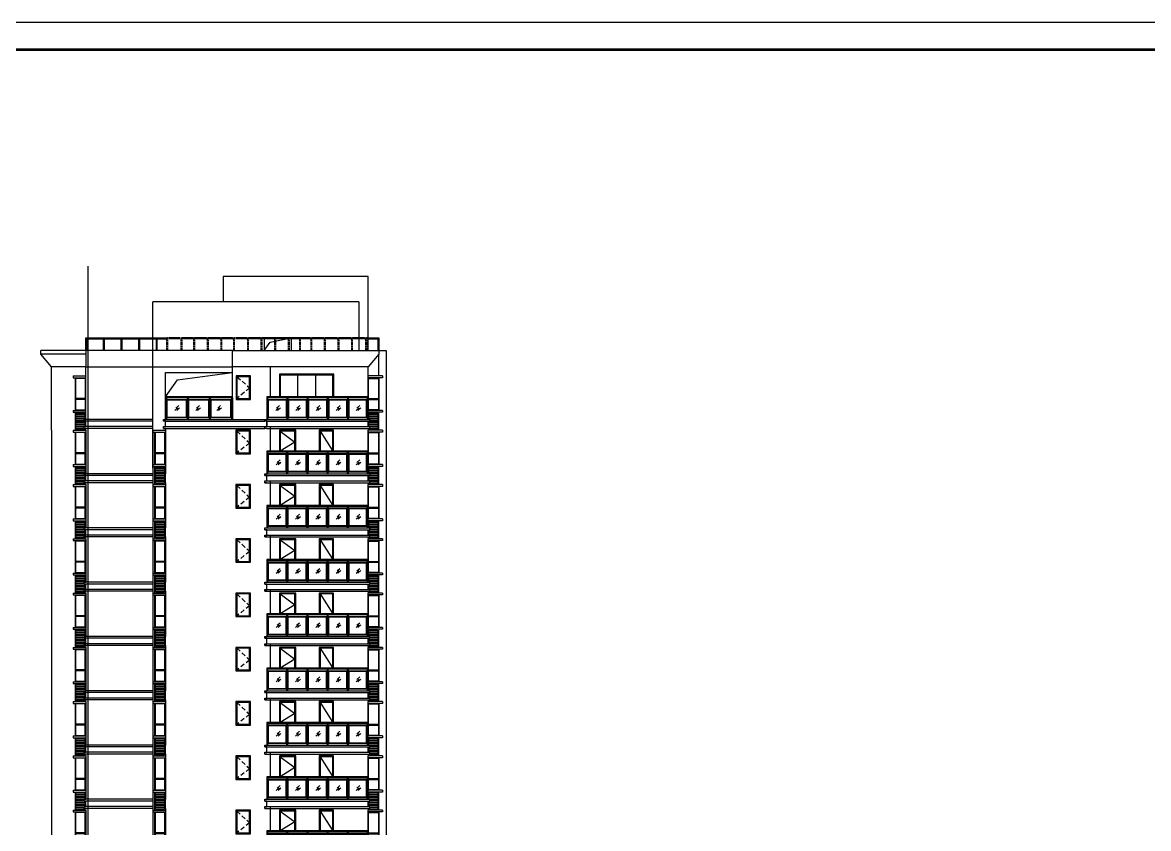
# Model space of a CAD drawing. Extents: x -737978 to 768813, y -372247 to 1140308.
# Drawn here: x -681041 to -618788, y -224060 to -179510 of the extents above; entities that cross this region are included whole.
import ezdxf

# ---------------------------------------------------------------- set-up
doc = ezdxf.new("R2010")
doc.units = 0
doc.header["$LTSCALE"] = 1000
doc.header["$MEASUREMENT"] = 0
doc.linetypes.add('( Hidden )', pattern=[0.375, 0.25, -0.125])
doc.linetypes.add('DASH', pattern=[0.35, 0.25, -0.1])
doc.layers.get('0').update_dxf_attribs({"linetype": 'CONTINUOUS'})
for name, color, linetype in [('A-COLS-HATH', 8, 'CONTINUOUS'), ('A-ELEV-IDEN', 4, 'CONTINUOUS'), ('A-ELEV-LIN-0.3', 155, 'CONTINUOUS'), ('A-ELEV-OTHER1', 253, 'CONTINUOUS'), ('A-ELEV-OTHER3', 63, 'CONTINUOUS'), ('BORDER', 7, 'CONTINUOUS'), ('PUB_TITLE', 4, 'CONTINUOUS'), ('门窗开启', 8, 'CONTINUOUS')]:
    doc.layers.add(name, color=color, linetype=linetype)
doc.layers.add('L-外墙', color=7, linetype='CONTINUOUS', lineweight=9)

# ---------------------------------------------------------------- blocks, each defined once
blk = doc.blocks.new('GJ1')
at = {"layer": 'A-COLS-HATH', "color": 251}
for points in [[(344841, -67340), (344906, -67340)], [(344841, -67390), (344906, -67390)], [(344991, -67340), (344925, -67340)], [(344991, -67390), (344925, -67390)]]:
    blk.add_lwpolyline(points, dxfattribs=at)
at = {"layer": 'A-COLS-HATH', "color": 251, "linetype": 'DASH', "ltscale": 0.3}
for points in [[(344891, -68040), (344891, -67390)], [(344941, -68040), (344941, -67390)]]:
    blk.add_lwpolyline(points, dxfattribs=at)
blk = doc.blocks.new('zz4')
at = {"layer": 'L-外墙'}
h = blk.add_hatch(dxfattribs=at)
h.set_pattern_fill('ANSI31', color=251, scale=40, angle=135)
h.set_pattern_definition([(180, (-43195.57, 13425.756), (-1e-14, -63.5), [])])
h.paths.add_polyline_path([(69567, -75660), (69067, -75660), (69067, -76560), (69567, -76560), (69567, -76510), (69517, -76510), (69517, -76410), (69567, -76410), (69567, -76110), (69517, -76110), (69517, -76010), (69567, -76010)])
h = blk.add_hatch(dxfattribs=at)
h.set_pattern_fill('ANSI31', color=44, scale=40, angle=135)
h.set_pattern_definition([(180, (-45595.57, 13425.756), (-1e-14, -63.5), [])])
h.paths.add_polyline_path([(73967, -75660), (73467, -75660), (73467, -76560), (73967, -76560), (73967, -76510), (73967, -76410), (73967, -76110), (73967, -76010)])
h = blk.add_hatch(dxfattribs=at)
h.set_pattern_fill('ANSI31', color=44, scale=40, angle=135)
h.set_pattern_definition([(180, (-59379.78, 13425.756), (-1e-14, -63.5), [])])
h.paths.add_polyline_path([(85267, -75660), (85767, -75660), (85767, -76560), (85267, -76560), (85267, -76510), (85317, -76510), (85317, -76410), (85267, -76410), (85267, -76110), (85317, -76110), (85317, -76010), (85267, -76010)])
at = {"color": 253}
blk.add_lwpolyline([(73317, -73610), (73317, -76610)], dxfattribs=at)
at = {"layer": 'A-ELEV-IDEN', "color": 251}
for points in [[(73317, -76010), (69618, -76010)], [(73317, -76110), (69618, -76110)], [(73317, -76410), (69618, -76410)], [(73317, -76510), (69618, -76510)]]:
    blk.add_lwpolyline(points, dxfattribs=at)
at = {"layer": 'A-ELEV-LIN-0.3', "color": 251}
for points in [[(67717, -73610), (67717, -76610)], [(68917, -73610), (68917, -73710)], [(68917, -73610), (69617, -73610)], [(68917, -73710), (69617, -73710)], [(69017, -73710), (69017, -75510)], [(69587, -73740), (69047, -73740), (69047, -75480), (69587, -75480)], [(69587, -74860), (69587, -73740)], [(69617, -73610), (69617, -76010)], [(69587, -74860), (69047, -74860)], [(69587, -74910), (69047, -74910)], [(69587, -75480), (69587, -74910)], [(68917, -75510), (69617, -75510)], [(68917, -75510), (68917, -75610)], [(68917, -75610), (69617, -75610)]]:
    blk.add_lwpolyline(points, dxfattribs=at)
at = {"layer": 'A-ELEV-LIN-0.3', "color": 44}
for points in [[(73317, -73610), (73317, -73710)], [(73317, -73610), (74017, -73610)], [(73317, -73710), (74017, -73710)], [(86016, -73610), (85217, -73610)], [(86016, -73710), (85217, -73710)], [(86016, -73610), (86016, -73710)], [(73317, -75510), (74017, -75510)], [(73317, -75510), (73317, -75610)], [(73317, -75610), (74017, -75610)], [(86016, -75510), (85217, -75510)], [(86016, -75610), (85217, -75610)], [(86016, -75510), (86016, -75610)]]:
    blk.add_lwpolyline(points, dxfattribs=at)
at = {"layer": 'A-ELEV-LIN-0.3'}
for points in [[(73417, -73710), (73417, -75510)], [(73987, -73740), (73447, -73740), (73447, -75480), (73987, -75480)], [(73987, -74860), (73987, -73740)], [(85247, -73740), (85787, -73740), (85787, -75480), (85247, -75480)], [(85247, -74860), (85247, -73740)], [(85817, -73710), (85817, -75510)], [(73987, -74860), (73447, -74860)], [(73987, -74910), (73447, -74910)], [(73987, -75480), (73987, -74910)], [(85247, -74860), (85787, -74860)], [(85247, -74910), (85787, -74910)], [(85247, -75480), (85247, -74910)]]:
    blk.add_lwpolyline(points, dxfattribs=at)
for points in [[(78717, -74910), (78717, -73610), (77917, -73610), (77917, -74910)], [(78667, -74860), (78667, -73660), (77967, -73660), (77967, -74860)]]:
    blk.add_lwpolyline(points, close=True, dxfattribs=at)
at = {"layer": 'A-ELEV-LIN-0.3', "color": 253}
for points in [[(81218, -74760), (81218, -73610), (80318, -73610), (80318, -74760)], [(81168, -74760), (81168, -73660), (80368, -73660), (80368, -74760)]]:
    blk.add_lwpolyline(points, dxfattribs=at)
for points in [[(83317, -74760), (83317, -73610), (82517, -73610), (82517, -74760)], [(83267, -74760), (83267, -73660), (82567, -73660), (82567, -74760)]]:
    blk.add_lwpolyline(points, close=True, dxfattribs=at)
at = {"layer": 'A-ELEV-OTHER1', "color": 0}
for points in [[(79817, -74760), (79817, -73410)], [(74017, -73510), (74017, -76010)], [(85217, -75610), (85217, -73610)], [(79517, -76010), (85317, -76010)], [(79617, -76510), (79517, -76510), (79517, -76410), (79617, -76410), (79617, -76110), (79517, -76110), (79517, -76010), (79617, -76010)], [(79517, -76110), (85217, -76110)], [(79517, -76110), (85317, -76110)], [(79517, -76410), (85317, -76410)], [(79517, -76510), (85317, -76510)], [(85217, -76510), (85317, -76510), (85317, -76410), (85217, -76410), (85217, -76110), (85317, -76110), (85317, -76010), (85217, -76010)], [(85217, -76110), (85217, -76410)], [(85317, -76010), (85317, -76110)], [(85317, -76510), (85317, -76410)]]:
    blk.add_lwpolyline(points, dxfattribs=at)
at = {"layer": 'A-ELEV-OTHER1', "color": 251}
for points in [[(86217, -73610), (86217, -76610)], [(69617, -76510), (69517, -76510), (69517, -76410), (69617, -76410), (69617, -76110), (69517, -76110), (69517, -76010), (69617, -76010)]]:
    blk.add_lwpolyline(points, dxfattribs=at)
at = {"layer": 'A-ELEV-OTHER3', "color": 44}
for points in [[(85217, -74760), (79617, -74760)], [(85217, -74760), (79617, -74760)], [(79617, -74760), (79617, -76010)], [(85217, -74820), (79617, -74820)], [(79667, -74820), (79667, -76010)], [(80712, -74820), (80712, -76010)], [(80762, -74820), (80762, -76010)], [(81832, -74820), (81832, -76010)], [(81882, -74820), (81882, -76010)], [(82952, -74820), (82952, -76010)], [(82952, -74820), (83002, -74820)], [(83002, -74820), (83002, -76010)], [(84072, -74820), (84072, -76010)], [(84072, -74820), (84122, -74820)], [(84122, -74820), (84122, -76010)], [(85167, -74820), (85167, -76010)], [(85167, -74820), (85217, -74820)]]:
    blk.add_lwpolyline(points, dxfattribs=at)
for points in [[(80712, -74920), (79667, -74920), (79667, -75910), (80712, -75910)], [(80682, -74950), (79697, -74950), (79697, -75880), (80682, -75880)], [(81832, -74920), (80762, -74920), (80762, -75910), (81832, -75910)], [(81802, -74950), (80792, -74950), (80792, -75880), (81802, -75880)], [(82952, -74920), (81882, -74920), (81882, -75910), (82952, -75910)], [(82922, -74950), (81912, -74950), (81912, -75880), (82922, -75880)], [(84072, -74920), (83002, -74920), (83002, -75910), (84072, -75910)], [(84042, -74950), (83032, -74950), (83032, -75880), (84042, -75880)], [(85167, -74920), (84122, -74920), (84122, -75910), (85167, -75910)], [(85137, -74950), (84152, -74950), (84152, -75880), (85137, -75880)]]:
    blk.add_lwpolyline(points, close=True, dxfattribs=at)
at = {"layer": 'A-ELEV-OTHER3', "color": 253}
for points in [[(80192, -75388), (80354, -75246)], [(81262, -75388), (81424, -75246)], [(82382, -75388), (82544, -75246)], [(83502, -75388), (83664, -75246)], [(84606, -75388), (84768, -75246)], [(80144, -75516), (80305, -75374)], [(80243, -75512), (80405, -75370)], [(81214, -75516), (81375, -75374)], [(81313, -75512), (81475, -75370)], [(82334, -75516), (82495, -75374)], [(82433, -75512), (82595, -75370)], [(83454, -75516), (83615, -75374)], [(83553, -75512), (83715, -75370)], [(84558, -75516), (84719, -75374)], [(84657, -75512), (84819, -75370)]]:
    blk.add_lwpolyline(points, dxfattribs=at)
at = {"layer": 'L-外墙', "color": 251}
blk.add_lwpolyline([(69617, -76510), (69617, -76610), (69017, -76610), (69017, -75610), (69617, -75610), (69617, -76010)], dxfattribs=at)
blk.add_lwpolyline([(69567, -75660), (69067, -75660), (69067, -76560), (69567, -76560), (69567, -76510), (69517, -76510), (69517, -76410), (69567, -76410), (69567, -76110), (69517, -76110), (69517, -76010), (69567, -76010)], close=True, dxfattribs=at)
at = {"layer": 'L-外墙', "color": 44}
for points in [[(74017, -76510), (74017, -76610), (73417, -76610), (73417, -75610), (74017, -75610), (74017, -76510)], [(85217, -76010), (85217, -75610), (85817, -75610), (85817, -76610), (85217, -76610), (85217, -76510)], [(85267, -76010), (85267, -75660), (85767, -75660), (85767, -76560), (85267, -76560), (85267, -76510)], [(69617, -76110), (69617, -76410)], [(85267, -76410), (85267, -76110)]]:
    blk.add_lwpolyline(points, dxfattribs=at)
for points in [[(73967, -75660), (73467, -75660), (73467, -76560), (73967, -76560), (73967, -76510), (73967, -76510), (73967, -76410), (73967, -76410), (73967, -76110), (73967, -76110), (73967, -76010), (73967, -76010)], [(85267, -75660), (85767, -75660), (85767, -76560), (85267, -76560), (85267, -76510), (85317, -76510), (85317, -76410), (85267, -76410), (85267, -76110), (85317, -76110), (85317, -76010), (85267, -76010)]]:
    blk.add_lwpolyline(points, close=True, dxfattribs=at)
at = {"layer": '门窗开启', "color": 253, "linetype": '( Hidden )'}
blk.add_lwpolyline([(77967, -73660), (78667, -74310), (77967, -74860)], dxfattribs=at)
at = {"layer": '门窗开启', "color": 253}
for points in [[(80368, -73660), (81168, -74260), (80368, -74760)], [(82567, -73660), (83267, -74760)]]:
    blk.add_lwpolyline(points, dxfattribs=at)

msp = doc.modelspace()

# ---------------------------------------------------------------- hatches: boundary and pattern name
at = {"layer": 'L-外墙'}
h = msp.add_hatch(dxfattribs=at)
h.set_pattern_fill('ANSI31', color=251, scale=40, angle=135)
h.set_pattern_definition([(180, (-717502.27, -119648.017), (-1e-14, -63.5), [])])
h.paths.add_polyline_path([(-677587.9, -201097.8), (-678087.9, -201097.8), (-678087.9, -201997.8), (-677587.9, -201997.8), (-677587.9, -201947.8), (-677637.9, -201947.8), (-677637.9, -201847.8), (-677587.9, -201847.8), (-677587.9, -201547.8), (-677637.9, -201547.8), (-677637.9, -201447.8), (-677587.9, -201447.8)])
h = msp.add_hatch(dxfattribs=at)
h.set_pattern_fill('ANSI31', color=44, scale=40, angle=135)
h.set_pattern_definition([(180, (-733686.48, -119648.017), (-1e-14, -63.5), [])])
h.paths.add_polyline_path([(-661887.9, -201097.8), (-661387.9, -201097.8), (-661387.9, -201997.8), (-661887.9, -201997.8), (-661887.9, -201947.8), (-661837.9, -201947.8), (-661837.9, -201847.8), (-661887.9, -201847.8), (-661887.9, -201547.8), (-661837.9, -201547.8), (-661837.9, -201447.8), (-661887.9, -201447.8)])

# ---------------------------------------------------------------- linework, layer by layer
at = {"layer": 'A-COLS-HATH', "color": 251}
for points in [[(-672337.9, -196947.8), (-672937.9, -196947.8)], [(-672337.9, -196997.8), (-672937.9, -196997.8)], [(-671612.9, -196947.8), (-672137.9, -196947.8)], [(-671612.9, -196997.8), (-672137.9, -196997.8)], [(-670862.9, -196947.8), (-671462.9, -196947.8)], [(-670862.9, -196997.8), (-671462.9, -196997.8)], [(-670112.9, -196947.8), (-670712.9, -196947.8)], [(-670112.9, -196997.8), (-670712.9, -196997.8)], [(-669437.9, -196947.8), (-670037.9, -196947.8)], [(-669437.9, -196997.8), (-670037.9, -196997.8)], [(-668637.9, -196947.8), (-669237.9, -196947.8)], [(-668637.9, -196997.8), (-669237.9, -196997.8)], [(-667887.9, -196947.8), (-668487.9, -196947.8)], [(-667887.9, -196997.8), (-668487.9, -196997.8)], [(-667137.9, -196947.8), (-667737.9, -196947.8)], [(-667137.9, -196997.8), (-667737.9, -196997.8)], [(-666387.9, -196947.8), (-666987.9, -196947.8)], [(-666387.9, -196997.8), (-666987.9, -196997.8)], [(-665137.9, -196947.8), (-666237.9, -196947.8)], [(-665137.9, -196997.8), (-666237.9, -196997.8)], [(-664387.9, -196947.8), (-664987.9, -196947.8)], [(-664387.9, -196997.8), (-664987.9, -196997.8)], [(-663637.9, -196947.8), (-664237.9, -196947.8)], [(-663637.9, -196997.8), (-664237.9, -196997.8)], [(-662887.9, -196947.8), (-663487.9, -196947.8)], [(-662887.9, -196997.8), (-663487.9, -196997.8)], [(-662137.9, -196947.8), (-662737.9, -196947.8)], [(-662137.9, -196997.8), (-662737.9, -196997.8)]]:
    msp.add_lwpolyline(points, dxfattribs=at)
at = {"layer": 'A-ELEV-LIN-0.3', "color": 251}
for p, q in [((-677537.9, -196947.8), (-673137.9, -196947.8)), ((-677537.9, -197647.8), (-677537.9, -196947.8)), ((-677537.9, -196997.8), (-673137.9, -196997.8)), ((-677487.9, -197647.8), (-677487.9, -196997.8)), ((-676562.9, -197647.8), (-676562.9, -196997.8)), ((-676512.9, -197647.8), (-676512.9, -196997.8)), ((-675587.9, -197647.8), (-675587.9, -196997.8)), ((-675537.9, -197647.8), (-675537.9, -196997.8)), ((-674612.9, -197647.8), (-674612.9, -196997.8)), ((-674562.9, -197647.8), (-674562.9, -196997.8)), ((-673637.9, -197647.8), (-673637.9, -196997.8)), ((-673587.9, -197647.8), (-673587.9, -196997.8))]:
    msp.add_line(p, q, dxfattribs=at)
for points in [[(-661937.9, -197647.8), (-661937.9, -193547.8), (-669938.9, -193547.8), (-669938.9, -194947.8)], [(-661937.9, -196947.8), (-661337.9, -196947.8)], [(-661937.9, -196997.8), (-661337.9, -196997.8)], [(-661387.9, -196997.8), (-661387.9, -197647.8)], [(-661337.9, -196947.8), (-661337.9, -197647.8)], [(-677537.9, -201047.8), (-677537.9, -198547.8)], [(-678237.9, -199047.8), (-678237.9, -199147.8)], [(-678237.9, -199047.8), (-677537.9, -199047.8)], [(-678237.9, -199147.8), (-677537.9, -199147.8)], [(-678137.9, -199147.8), (-678137.9, -200947.8)], [(-677567.9, -199177.8), (-678107.9, -199177.8), (-678107.9, -200917.8), (-677567.9, -200917.8)], [(-677567.9, -200297.8), (-677567.9, -199177.8)], [(-677567.9, -200297.8), (-678107.9, -200297.8)], [(-677567.9, -200347.8), (-678107.9, -200347.8)], [(-677567.9, -200917.8), (-677567.9, -200347.8)], [(-678237.9, -200947.8), (-677537.9, -200947.8)], [(-678237.9, -200947.8), (-678237.9, -201047.8)], [(-678237.9, -201047.8), (-677537.9, -201047.8)], [(-677538, -201947.8), (-677638, -201947.8), (-677638, -201847.8), (-677538, -201847.8), (-677538, -201547.8), (-677638, -201547.8), (-677638, -201447.8), (-677537.9, -201447.8)], [(-673838, -201447.8), (-677538.9, -201447.8)], [(-673838, -201547.8), (-677538.9, -201547.8)], [(-673838, -201847.8), (-677538.9, -201847.8)], [(-673838, -201947.8), (-677538.9, -201947.8)]]:
    msp.add_lwpolyline(points, dxfattribs=at)
at = {"layer": 'A-ELEV-LIN-0.3'}
for points in [[(-668437.9, -200347.8), (-668437.9, -199047.8), (-669237.9, -199047.8), (-669237.9, -200347.8)], [(-668487.9, -200297.8), (-668487.9, -199097.8), (-669187.9, -199097.8), (-669187.9, -200297.8)]]:
    msp.add_lwpolyline(points, close=True, dxfattribs=at)
for points in [[(-663837.9, -200197.8), (-663837.9, -198947.8), (-666837.8, -198947.8), (-666837.8, -200197.8)], [(-663887.9, -200197.8), (-663887.9, -198997.8), (-666787.8, -198997.8), (-666787.8, -200197.8)], [(-665837.8, -198997.8), (-665837.8, -200197.8)], [(-664837.8, -198997.8), (-664837.8, -200197.8)], [(-661907.9, -199177.8), (-661367.9, -199177.8), (-661367.9, -200917.8), (-661907.9, -200917.8)], [(-661907.9, -200297.8), (-661907.9, -199177.8)], [(-661907.9, -200297.8), (-661907.9, -199177.8)], [(-661337.9, -199147.8), (-661337.9, -200947.8)], [(-661907.9, -200297.8), (-661367.9, -200297.8)], [(-661907.9, -200347.8), (-661367.9, -200347.8)], [(-661907.9, -200917.8), (-661907.9, -200347.8)], [(-661907.9, -200917.8), (-661907.9, -200347.8)]]:
    msp.add_lwpolyline(points, dxfattribs=at)
at = {"layer": 'A-ELEV-LIN-0.3', "color": 44}
for points in [[(-661139.6, -199047.8), (-661937.9, -199047.8)], [(-661139.6, -199147.8), (-661937.9, -199147.8)], [(-661139.6, -199047.8), (-661139.6, -199147.8)], [(-661139.6, -200947.8), (-661937.9, -200947.8)], [(-661139.6, -201047.8), (-661937.9, -201047.8)], [(-661139.6, -200947.8), (-661139.6, -201047.8)]]:
    msp.add_lwpolyline(points, dxfattribs=at)
at = {"layer": 'A-ELEV-OTHER1', "color": 251}
for points in [[(-677537.9, -198547.8), (-679437.9, -198547.8), (-680037.9, -197847.8), (-680037.9, -197647.8)], [(-677537.9, -197647.8), (-680037.9, -197647.8)], [(-677537.9, -197847.8), (-680037.9, -197847.8)], [(-677537.9, -197647.8), (-677537.9, -198547.8), (-669437.9, -198547.6)], [(-669437.9, -197647.8), (-677537.9, -197647.8)], [(-661337.9, -197647.8), (-660937.9, -197647.8)], [(-660937.9, -197647.8), (-660937.9, -202047.8)], [(-679437.9, -202047.8), (-679437.9, -198547.8)]]:
    msp.add_lwpolyline(points, dxfattribs=at)
at = {"layer": 'A-ELEV-OTHER1', "color": 0}
for points in [[(-669437.9, -197647.8), (-661337.9, -197647.8)], [(-669437.9, -198547.8), (-669437.9, -197647.8)], [(-661337.9, -197847.8), (-661937.9, -198547.8)], [(-661337.9, -197647.8), (-661337.9, -197847.8)], [(-661937.9, -198547.8), (-669437.9, -198547.8)], [(-661938, -198547.8), (-669437.9, -198547.8)], [(-669437.9, -201447.8), (-669437.9, -198547.8)], [(-667337.9, -200197.8), (-667337.9, -198547.8)], [(-661937.9, -201447.8), (-661937.9, -198547.8)], [(-661937.9, -201447.8), (-661937.9, -198547.8)], [(-673137.9, -201947.8), (-673237.9, -201947.8), (-673237.9, -201847.8), (-673137.9, -201847.8), (-673137.9, -201547.8), (-673237.9, -201547.8), (-673237.9, -201447.8), (-673137.9, -201447.8)], [(-673137.9, -201947.8), (-673237.9, -201947.8), (-673237.9, -201847.8), (-673137.9, -201847.8), (-673137.9, -201547.8), (-673237.9, -201547.8), (-673237.9, -201447.8), (-673137.9, -201447.8)], [(-673137.9, -201447.8), (-667637.9, -201447.8)], [(-673137.9, -201547.8), (-667637.9, -201547.8)], [(-667537.9, -201947.8), (-667637.9, -201947.8), (-667637.9, -201847.8), (-667537.9, -201847.8), (-667537.9, -201547.8), (-667637.9, -201547.8), (-667637.9, -201447.8), (-667537.9, -201447.8)], [(-667538, -201947.8), (-667637.9, -201947.8), (-667637.9, -201847.8), (-667538, -201847.8), (-667538, -201547.8), (-667637.9, -201547.8), (-667637.9, -201447.8), (-667537.9, -201447.8)], [(-667538, -201547.8), (-661937.9, -201547.8)], [(-667537.9, -201447.8), (-661837.9, -201447.8)], [(-667537.9, -201547.8), (-667537.9, -201847.8)], [(-667537.9, -201547.8), (-661837.9, -201547.8)], [(-661937.9, -201947.8), (-661837.9, -201947.8), (-661837.9, -201847.8), (-661937.9, -201847.8), (-661937.9, -201547.8), (-661837.9, -201547.8), (-661837.9, -201447.8), (-661938, -201447.8)], [(-661937.9, -201947.8), (-661837.9, -201947.8), (-661837.9, -201847.8), (-661937.9, -201847.8), (-661937.9, -201547.8), (-661837.9, -201547.8), (-661837.9, -201447.8), (-661938, -201447.8)], [(-661937.9, -201947.8), (-661837.9, -201947.8), (-661837.9, -201847.8), (-661937.9, -201847.8), (-661937.9, -201547.8), (-661837.9, -201547.8), (-661837.9, -201447.8), (-661938, -201447.8)], [(-661937.9, -201547.8), (-661937.9, -201847.8)], [(-661937.9, -201547.8), (-661937.9, -201847.8)], [(-661937.9, -201547.8), (-661937.9, -201847.8)], [(-661837.9, -201447.8), (-661837.9, -201547.8)], [(-661837.9, -201447.8), (-661837.9, -201547.8)], [(-661837.9, -201447.8), (-661837.9, -201547.8)], [(-673237.9, -201947.8), (-667637.9, -201947.8)], [(-673137.9, -201847.8), (-667637.9, -201847.8)], [(-667537.9, -201847.8), (-661837.9, -201847.8)], [(-667537.9, -201947.8), (-661837.9, -201947.8)], [(-661837.9, -201947.8), (-661837.9, -201847.8)], [(-661837.9, -201947.8), (-661837.9, -201847.8)], [(-661837.9, -201947.8), (-661837.9, -201847.8)]]:
    msp.add_lwpolyline(points, dxfattribs=at)
at = {"layer": 'A-ELEV-OTHER1', "color": 253}
msp.add_lwpolyline([(-661337.9, -199047.8), (-661337.9, -197847.8)], dxfattribs=at)
at = {"layer": 'A-ELEV-OTHER3', "color": 253}
for points in [[(-662437.9, -194947.8), (-673838, -194947.8)], [(-673837.9, -204143.8), (-673838, -194947.8)], [(-662437.9, -194947.8), (-662437.9, -197647.8)], [(-666187.9, -196947.8), (-667687.9, -196947.8)], [(-667687.9, -196947.8), (-667687.9, -197647.8)], [(-667687.9, -197647.8), (-667340.5, -197170.9), (-666187.9, -196947.8)], [(-666187.9, -196947.8), (-666187.9, -197647.8)], [(-672337.9, -198547.8), (-672337.9, -198547.9)], [(-673137.9, -201447.8), (-673137.9, -198847.8), (-669437.9, -198847.7)], [(-673137.9, -200197.7), (-672479.6, -199257), (-669437.9, -198847.7)], [(-672616.9, -200953.5), (-672455.4, -200811.4)], [(-672568.3, -200825.9), (-672406.8, -200683.8)], [(-672517.6, -200949.4), (-672356.1, -200807.4)], [(-671467.9, -200953.5), (-671306.4, -200811.4)], [(-671419.3, -200825.9), (-671257.8, -200683.8)], [(-671368.6, -200949.4), (-671207.1, -200807.4)], [(-670297.3, -200953.5), (-670135.8, -200811.4)], [(-670248.7, -200825.9), (-670087.2, -200683.8)], [(-670198, -200949.4), (-670036.5, -200807.4)], [(-667041.6, -200953.5), (-666880.1, -200811.4)], [(-666993, -200825.9), (-666831.4, -200683.8)], [(-666942.3, -200949.4), (-666780.8, -200807.4)], [(-665926.6, -200953.5), (-665765.1, -200811.4)], [(-665878, -200825.9), (-665716.4, -200683.8)], [(-665827.3, -200949.4), (-665665.8, -200807.4)], [(-664811.6, -200953.5), (-664650.1, -200811.4)], [(-664763, -200825.9), (-664601.4, -200683.8)], [(-664712.3, -200949.4), (-664550.8, -200807.4)], [(-663696.6, -200953.5), (-663535.1, -200811.4)], [(-663648, -200825.9), (-663486.4, -200683.8)], [(-663597.3, -200949.4), (-663435.8, -200807.4)], [(-662597.6, -200953.5), (-662436.1, -200811.4)], [(-662549, -200825.9), (-662387.5, -200683.8)], [(-662498.3, -200949.4), (-662336.8, -200807.4)]]:
    msp.add_lwpolyline(points, dxfattribs=at)
at = {"layer": 'A-ELEV-OTHER3', "color": 44}
for points in [[(-669437.9, -200197.8), (-673137.9, -200197.7)], [(-673137.9, -200197.8), (-673137.9, -201447.8)], [(-669437.9, -200197.8), (-673137.9, -200197.8)], [(-669437.9, -200257.8), (-673137.9, -200257.7)], [(-673087.9, -200257.7), (-673087.9, -201447.8)], [(-671937.9, -200257.7), (-671937.9, -201447.8)], [(-671887.9, -200257.7), (-671937.9, -200257.7)], [(-671887.9, -200257.7), (-671887.9, -201447.8)], [(-670712.9, -200257.7), (-670712.9, -201447.8)], [(-670662.9, -200257.7), (-670662.9, -201447.8)], [(-669487.9, -200257.8), (-669487.9, -201447.8)], [(-669437.9, -200257.8), (-669437.9, -201447.8)], [(-661937.9, -200197.8), (-667537.9, -200197.8)], [(-661937.9, -200197.8), (-667537.9, -200197.8)], [(-667537.9, -200197.8), (-667537.9, -201447.8)], [(-661938.2, -200257.8), (-667537.9, -200258)], [(-667487.9, -200257.8), (-667487.9, -201447.8)], [(-666422.9, -200257.8), (-666422.9, -201447.8)], [(-666372.9, -200257.8), (-666372.9, -201447.8)], [(-665307.9, -200257.8), (-665307.9, -201447.8)], [(-665257.9, -200257.8), (-665257.9, -201447.8)], [(-664192.9, -200257.8), (-664192.9, -201447.8)], [(-664192.9, -200257.8), (-664142.9, -200257.8)], [(-664142.9, -200257.8), (-664142.9, -201447.8)], [(-663077.9, -200257.8), (-663077.9, -201447.8)], [(-663077.9, -200257.8), (-663027.9, -200257.8)], [(-663027.9, -200257.8), (-663027.9, -201447.8)], [(-661988.3, -200257.8), (-661938.2, -200257.8)], [(-661988.3, -200257.8), (-661938.2, -200257.8)], [(-661988.2, -200257.8), (-661988.2, -201447.8)], [(-661988.2, -200257.8), (-661988.2, -201447.8)]]:
    msp.add_lwpolyline(points, dxfattribs=at)
for points in [[(-671937.9, -200357.8), (-673087.9, -200357.8), (-673087.9, -201347.8), (-671937.9, -201347.8)], [(-671967.9, -200387.8), (-673057.9, -200387.8), (-673057.9, -201317.8), (-671967.9, -201317.8)], [(-670712.9, -200357.8), (-671887.9, -200357.8), (-671887.9, -201347.8), (-670712.9, -201347.8)], [(-670742.9, -200387.8), (-671857.9, -200387.8), (-671857.9, -201317.8), (-670742.9, -201317.8)], [(-669487.9, -200357.8), (-670662.9, -200357.8), (-670662.9, -201347.8), (-669487.9, -201347.8)], [(-669517.9, -200387.8), (-670632.9, -200387.8), (-670632.9, -201317.8), (-669517.9, -201317.8)], [(-666422.9, -200357.8), (-667487.9, -200357.8), (-667487.9, -201347.8), (-666422.9, -201347.8)], [(-666452.9, -200387.8), (-667457.9, -200387.8), (-667457.9, -201317.8), (-666452.9, -201317.8)], [(-665307.9, -200357.8), (-666372.9, -200357.8), (-666372.9, -201347.8), (-665307.9, -201347.8)], [(-665337.9, -200387.8), (-666342.9, -200387.8), (-666342.9, -201317.8), (-665337.9, -201317.8)], [(-664192.9, -200357.8), (-665257.9, -200357.8), (-665257.9, -201347.8), (-664192.9, -201347.8)], [(-664222.9, -200387.8), (-665227.9, -200387.8), (-665227.9, -201317.8), (-664222.9, -201317.8)], [(-663077.9, -200357.8), (-664142.9, -200357.8), (-664142.9, -201347.8), (-663077.9, -201347.8)], [(-663107.9, -200387.8), (-664112.9, -200387.8), (-664112.9, -201317.8), (-663107.9, -201317.8)], [(-661988.2, -200357.8), (-663027.9, -200357.8), (-663027.9, -201347.8), (-661988.2, -201347.8)], [(-662018.2, -200387.8), (-662997.9, -200387.8), (-662997.9, -201317.8), (-662018.2, -201317.8)]]:
    msp.add_lwpolyline(points, close=True, dxfattribs=at)
at = {"layer": 'BORDER', "color": 1}
msp.add_lwpolyline([(-677437.9, -192977), (-677437.9, -249677.6)], dxfattribs=at)
at = {"layer": 'L-外墙', "color": 251}
msp.add_lwpolyline([(-677537.9, -201947.8), (-677537.9, -202047.8), (-678137.9, -202047.8), (-678137.9, -201047.8), (-677537.9, -201047.8), (-677537.9, -201447.8)], dxfattribs=at)
at = {"layer": 'L-外墙', "color": 44}
for points in [[(-661937.9, -201447.8), (-661937.9, -201047.8), (-661337.9, -201047.8), (-661337.9, -202047.8), (-661937.9, -202047.8), (-661937.9, -201947.8)], [(-661887.9, -201447.8), (-661887.9, -201097.8), (-661387.9, -201097.8), (-661387.9, -201997.8), (-661887.9, -201997.8), (-661887.9, -201947.8)], [(-661887.9, -201847.8), (-661887.9, -201547.8)]]:
    msp.add_lwpolyline(points, dxfattribs=at)
at = {"layer": 'L-外墙', "color": 251}
msp.add_lwpolyline([(-677587.9, -201097.8), (-678087.9, -201097.8), (-678087.9, -201997.8), (-677587.9, -201997.8), (-677587.9, -201947.8), (-677637.9, -201947.8), (-677637.9, -201847.8), (-677587.9, -201847.8), (-677587.9, -201547.8), (-677637.9, -201547.8), (-677637.9, -201447.8), (-677587.9, -201447.8)], close=True, dxfattribs=at)
at = {"layer": 'L-外墙', "color": 44}
msp.add_lwpolyline([(-661887.9, -201097.8), (-661387.9, -201097.8), (-661387.9, -201997.8), (-661887.9, -201997.8), (-661887.9, -201947.8), (-661837.9, -201947.8), (-661837.9, -201847.8), (-661887.9, -201847.8), (-661887.9, -201547.8), (-661837.9, -201547.8), (-661837.9, -201447.8), (-661887.9, -201447.8)], close=True, dxfattribs=at)
at = {"layer": 'PUB_TITLE'}
msp.add_lwpolyline([(-692675.1, -268609.7), (-535025.1, -268609.7), (-535025.1, -179509.7), (-692675.1, -179509.7)], close=True, dxfattribs=at)
at = {"layer": 'PUB_TITLE', "const_width": 150}
msp.add_lwpolyline([(-688925.1, -267109.7), (-536525.1, -267109.7), (-536525.1, -181009.7), (-688925.1, -181009.7)], close=True, dxfattribs=at)
at = {"layer": '门窗开启', "color": 253, "linetype": '( Hidden )'}
msp.add_lwpolyline([(-669187.9, -199097.8), (-668487.9, -199697.8), (-669187.9, -200297.8)], dxfattribs=at)

# ---------------------------------------------------------------- block references
for p in [(-747155.4, -128437.7), (-747155.4, -131437.7), (-747155.4, -134437.7), (-747155.4, -137437.7), (-747155.4, -140437.7), (-747155.4, -143437.7), (-747155.4, -146437.7), (-747155.4, -149437.7)]:
    msp.add_blockref('zz4', p)
at = {"layer": 'A-COLS-HATH', "color": 251, "xscale": -1}
for p in [(-328122.2, -129607.6), (-327322.2, -129607.6), (-326622.2, -129607.6), (-325872.2, -129607.6), (-325122.2, -129607.6), (-324422.2, -129607.6), (-323647.2, -129607.6), (-322897.2, -129607.6), (-322147.2, -129607.6), (-321397.2, -129607.6), (-320772.2, -129607.6), (-320147.2, -129607.6), (-319397.2, -129607.6), (-318647.2, -129607.6), (-317897.2, -129607.6), (-317122.2, -129607.6)]:
    msp.add_blockref('GJ1', p, dxfattribs=at)

doc.saveas('drawing.dxf')
